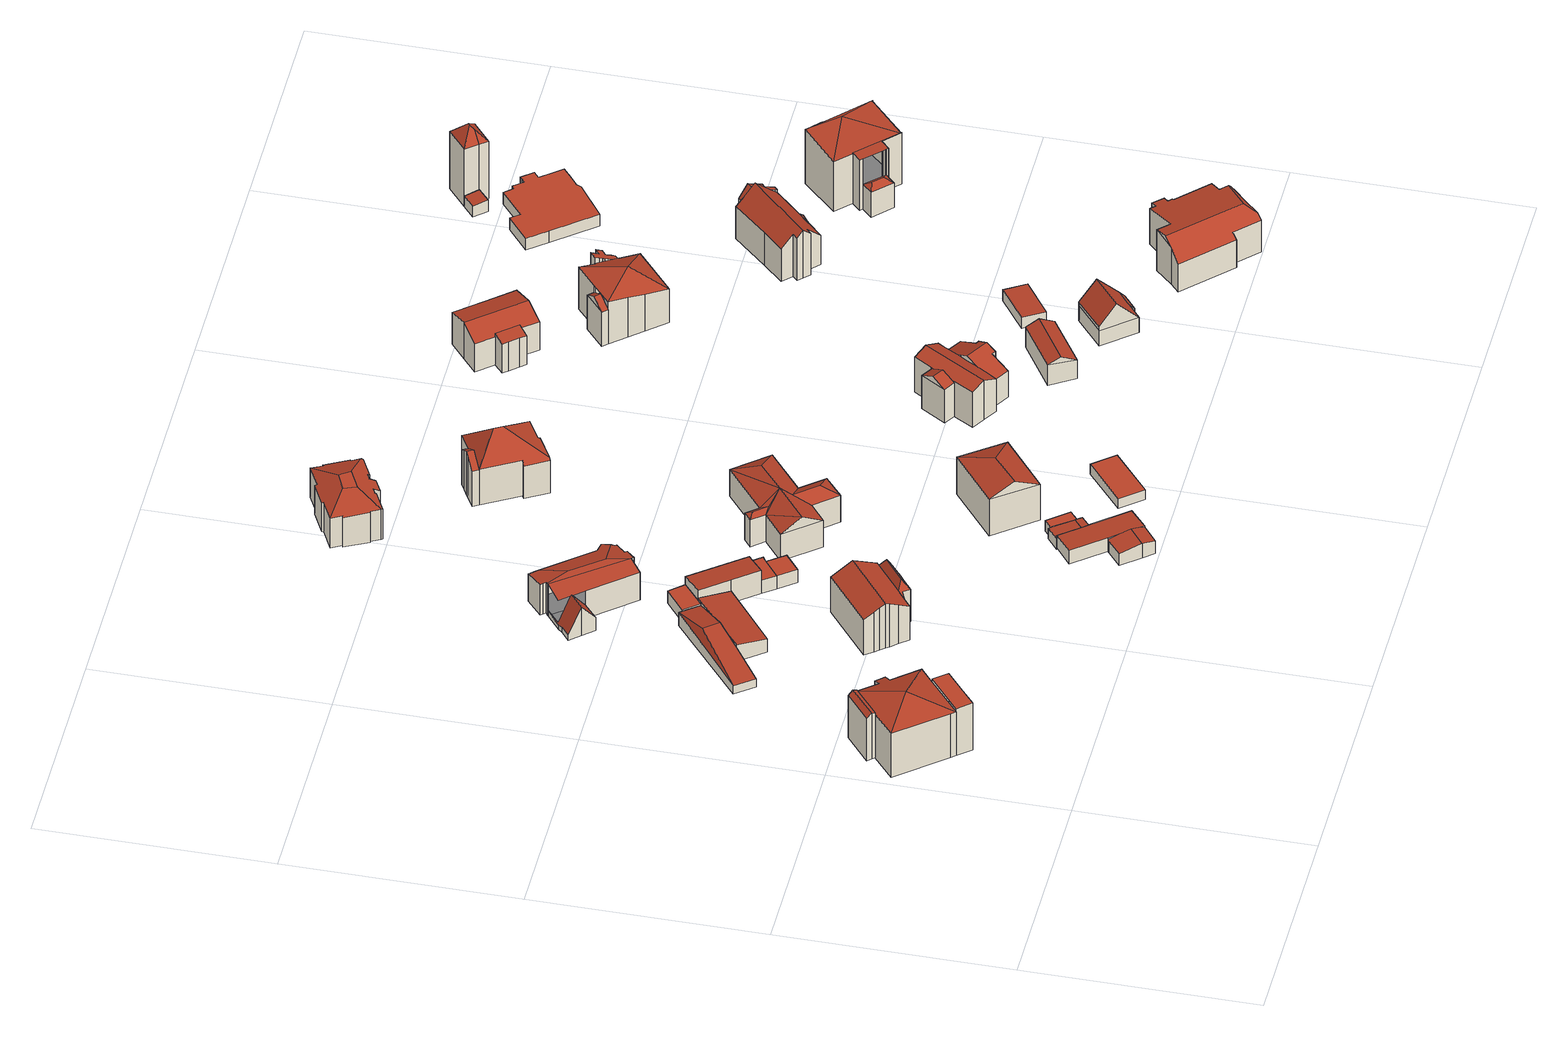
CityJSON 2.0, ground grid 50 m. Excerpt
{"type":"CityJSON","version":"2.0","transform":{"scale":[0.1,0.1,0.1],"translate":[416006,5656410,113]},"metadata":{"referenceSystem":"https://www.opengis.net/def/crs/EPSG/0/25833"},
"CityObjects":{
"building1":{"type":"Building","attributes":{"Gemeindeschluessel":14612000,"Geometrietyp2DReferenz":"3000","function":"31001_9998","roofType":"9999"},"children":["building1-1","building1-2","building1-3"]},
"building1-1":{"type":"BuildingPart","attributes":{"Dachtyp_tdc":"tdcTentRoof","Dachneigung":20.12,"QualitaetDacherkennung":57,"Geometrietyp2DReferenz":"3000","measuredHeight":13.97,"roofType":"3500"},"parents":["building1"],"geometry":[{"type":"MultiSurface","lod":"2","boundaries":[[[0,1,2,3]],[[1,4,5,2]],[[4,6,7,5]],[[6,8,9,7]],[[8,10,11,9]],[[12,13,14,15]],[[13,16,17,14]],[[16,18,19,17]],[[20,0,3,21]],[[8,6,4,1,0,20,22]],[[12,10,8,22]],[[16,13,12,22]],[[20,18,16,22]],[[3,2,5,7,9,11,15,14,17,19,21]]],"semantics":{"surfaces":[{"type":"WallSurface"},{"type":"RoofSurface"},{"type":"GroundSurface"}],"values":[0,0,0,0,0,0,0,0,0,1,1,1,1,2]}}]},
"building1-2":{"type":"BuildingPart","attributes":{"Dachtyp_tdc":"tdcPolyFlatRoof","Dachneigung":0,"QualitaetDacherkennung":22,"Geometrietyp2DReferenz":"3000","measuredHeight":12.2,"roofType":"1000"},"parents":["building1"],"geometry":[{"type":"MultiSurface","lod":"2","boundaries":[[[23,24,25,26,27]],[[28,29,30,15,11]],[[27,26,29,28]],[[26,25,30,29]],[[25,24,12,15,30]],[[23,27,28,11,10]]],"semantics":{"surfaces":[{"type":"RoofSurface"},{"type":"GroundSurface"},{"type":"WallSurface"}],"values":[0,1,2,2,2,2]}}]},
"building1-3":{"type":"BuildingPart","attributes":{"Dachtyp_tdc":"tdcGableRoof","Dachneigung":39.02,"QualitaetDacherkennung":38,"Geometrietyp2DReferenz":"3000","measuredHeight":11.84,"roofType":"3100"},"parents":["building1"],"geometry":[{"type":"MultiSurface","lod":"2","boundaries":[[[31,32,33,34]],[[32,35,36,33]],[[35,37,38,36]],[[37,39,20,21,38]],[[40,31,34,19,18]],[[37,35,32,31]],[[31,40,39,37]],[[34,33,36,38,21,19]]],"semantics":{"surfaces":[{"type":"WallSurface"},{"type":"RoofSurface"},{"type":"GroundSurface"}],"values":[0,0,0,0,0,1,1,2]}}]},
"building2":{"type":"Building","attributes":{"Dachtyp_tdc":"tdcHipAndGableRoof","Gemeindeschluessel":14612000,"Dachneigung":10.54,"QualitaetDacherkennung":19,"Geometrietyp2DReferenz":"3000","measuredHeight":4.93,"function":"31001_9998","roofType":"5000"},"geometry":[{"type":"Solid","lod":"2","boundaries":[[[[41,42,43,44]],[[42,45,46,43]],[[45,47,48,46]],[[47,49,50,48]],[[49,51,52,50]],[[51,53,54,52]],[[53,41,44,54]],[[49,47,55]],[[47,45,42,41,55]],[[41,53,51,49,55]],[[44,43,46,48,50,52,54]]]],"semantics":{"surfaces":[{"type":"WallSurface"},{"type":"RoofSurface"},{"type":"GroundSurface"}],"values":[[0,0,0,0,0,0,0,1,1,1,2]]}}]},
"building3":{"type":"Building","attributes":{"Dachtyp_tdc":"tdcPolyFlatRoof","Gemeindeschluessel":14612000,"Dachneigung":7.53,"QualitaetDacherkennung":60,"Geometrietyp2DReferenz":"3000","measuredHeight":4.32,"function":"31001_9998","roofType":"2100"},"geometry":[{"type":"Solid","lod":"2","boundaries":[[[[56,57,58,59]],[[57,60,61,58]],[[60,62,63,61]],[[62,64,65,63]],[[64,56,59,65]],[[64,62,60,57,56]],[[59,58,61,63,65]]]],"semantics":{"surfaces":[{"type":"WallSurface"},{"type":"RoofSurface"},{"type":"GroundSurface"}],"values":[[0,0,0,0,0,1,2]]}}]},
"building4":{"type":"Building","attributes":{"Gemeindeschluessel":14612000,"Geometrietyp2DReferenz":"3000","function":"31001_9998","roofType":"9999"},"children":["building4-1","building4-2"]},
"building4-1":{"type":"BuildingPart","attributes":{"Dachtyp_tdc":"tdcFreeFormRoof","Dachneigung":58.75,"QualitaetDacherkennung":18,"Geometrietyp2DReferenz":"3000","measuredHeight":10.54,"roofType":"5000"},"parents":["building4"],"geometry":[{"type":"MultiSurface","lod":"2","boundaries":[[[66,67,68,69]],[[67,70,71,68]],[[70,72,73,71]],[[72,74,75,73]],[[74,76,77,75]],[[76,78,79,77]],[[78,80,81,79]],[[82,66,69,83]],[[84,80,78,76,74,85]],[[74,72,70,67,66,86,85]],[[66,82,86]],[[82,84,85,86]],[[69,68,71,73,75,77,79,81,87,83]]],"semantics":{"surfaces":[{"type":"WallSurface"},{"type":"RoofSurface"},{"type":"GroundSurface"}],"values":[0,0,0,0,0,0,0,0,1,1,1,1,2]}}]},
"building4-2":{"type":"BuildingPart","attributes":{"Dachtyp_tdc":"tdcGableRoof","Dachneigung":27.14,"QualitaetDacherkennung":80,"Geometrietyp2DReferenz":"3000","measuredHeight":11.55,"roofType":"3100"},"parents":["building4"],"geometry":[{"type":"MultiSurface","lod":"2","boundaries":[[[88,89,90,81,80]],[[89,91,92,90]],[[91,93,94,92]],[[93,95,96,94]],[[95,97,98,96]],[[97,99,100,98]],[[99,101,102,100]],[[101,103,104,102]],[[103,105,106,104]],[[105,107,108,106]],[[107,109,110,108]],[[109,111,83,110]],[[111,82,83]],[[107,105,103,101,99,97]],[[97,95,93,91,89,88,111,109,107]],[[87,81,90,92,94,96,98,100,102,104,106,108,110,83]]],"semantics":{"surfaces":[{"type":"WallSurface"},{"type":"RoofSurface"},{"type":"GroundSurface"}],"values":[0,0,0,0,0,0,0,0,0,0,0,0,0,1,1,2]}}]},
"building5":{"type":"Building","attributes":{"Dachtyp_tdc":"tdcPolyFlatRoof","Gemeindeschluessel":14612000,"Dachneigung":0,"QualitaetDacherkennung":75,"Geometrietyp2DReferenz":"3000","measuredHeight":3.29,"function":"31001_9998","roofType":"1000"},"geometry":[{"type":"Solid","lod":"2","boundaries":[[[[112,113,114,115]],[[113,116,117,114]],[[116,118,119,117]],[[118,120,121,119]],[[120,112,115,121]],[[120,118,116,113,112]],[[115,114,117,119,121]]]],"semantics":{"surfaces":[{"type":"WallSurface"},{"type":"RoofSurface"},{"type":"GroundSurface"}],"values":[[0,0,0,0,0,1,2]]}}]},
"building6":{"type":"Building","attributes":{"Gemeindeschluessel":14612000,"Geometrietyp2DReferenz":"3000","function":"31001_9998","roofType":"9999"},"children":["building6-1","building6-2","building6-3"]},
"building6-1":{"type":"BuildingPart","attributes":{"Dachtyp_tdc":"tdcGableRoof","Dachneigung":62.8,"QualitaetDacherkennung":10,"Geometrietyp2DReferenz":"3000","measuredHeight":7.3,"roofType":"3100"},"parents":["building6"],"geometry":[{"type":"MultiSurface","lod":"2","boundaries":[[[122,123,124,125]],[[123,126,127,124]],[[126,128,129,127]],[[128,130,131,129]],[[130,132,133,131]],[[132,134,135,133]],[[136,137,138,139]],[[137,122,125,138]],[[140,141,142,134,132,130,128,126,123]],[[123,122,137,136,143,140]],[[125,124,127,129,131,133,135,144,145,139,138]]],"semantics":{"surfaces":[{"type":"WallSurface"},{"type":"RoofSurface"},{"type":"GroundSurface"}],"values":[0,0,0,0,0,0,0,0,1,1,2]}}]},
"building6-2":{"type":"BuildingPart","attributes":{"Dachtyp_tdc":"tdcPolyFlatRoof","Dachneigung":15.61,"QualitaetDacherkennung":68,"Geometrietyp2DReferenz":"3000","measuredHeight":8.24,"roofType":"2100"},"parents":["building6"],"geometry":[{"type":"MultiSurface","lod":"2","boundaries":[[[146,147,148,149]],[[146,150,136,139,147]],[[150,146,149,151,152,141,153,143]],[[144,135,148,147,139,145]]],"semantics":{"surfaces":[{"type":"WallSurface"},{"type":"RoofSurface"},{"type":"GroundSurface"}],"values":[0,0,1,2]}}]},
"building6-3":{"type":"BuildingPart","attributes":{"Dachtyp_tdc":"tdcFreeFormRoof","Dachneigung":15.92,"QualitaetDacherkennung":52,"Geometrietyp2DReferenz":"3000","measuredHeight":8.39,"roofType":"5000"},"parents":["building6"],"geometry":[{"type":"MultiSurface","lod":"2","boundaries":[[[154,155,156,157]],[[155,158,159,156]],[[158,149,148,159]],[[160,161,162,133]],[[161,163,164,162]],[[163,165,166,164]],[[165,167,168,166]],[[167,169,170,168]],[[169,171,172,170]],[[171,173,174,172]],[[173,175,176,174]],[[175,177,178,176]],[[173,171,169,167,165,163,161,179]],[[149,158,155,154,180,181,182,183]],[[161,160,184,149,183,179]],[[182,185,177,175,173,179,183]],[[186,187,188,189,157,156,159,148,135,133,162,164,166,168,170,172,174,176,178]],[[177,185,186,178]],[[185,182,187,186]],[[182,181,188,187]],[[181,180,189,188]],[[180,154,157,189]]],"semantics":{"surfaces":[{"type":"WallSurface"},{"type":"RoofSurface"},{"type":"GroundSurface"}],"values":[0,0,0,0,0,0,0,0,0,0,0,0,1,1,1,1,2,0,0,0,0,0]}}]},
"building7":{"type":"Building","attributes":{"Dachtyp_tdc":"tdcPolyFlatRoof","Gemeindeschluessel":14612000,"Dachneigung":4.73,"QualitaetDacherkennung":76,"Geometrietyp2DReferenz":"3000","measuredHeight":6.03,"function":"31001_9998","roofType":"2100"},"geometry":[{"type":"Solid","lod":"2","boundaries":[[[[190,191,192,193]],[[191,194,195,192]],[[194,196,197,195]],[[196,198,199,197]],[[198,190,193,199]],[[198,196,194,191,190]],[[193,192,195,197,199]]]],"semantics":{"surfaces":[{"type":"WallSurface"},{"type":"RoofSurface"},{"type":"GroundSurface"}],"values":[[0,0,0,0,0,1,2]]}}]},
"building8":{"type":"Building","attributes":{"Dachtyp_tdc":"tdcPolyFlatRoof","Gemeindeschluessel":14612000,"Dachneigung":0,"QualitaetDacherkennung":71,"Geometrietyp2DReferenz":"3000","measuredHeight":3.46,"function":"31001_9998","roofType":"1000"},"geometry":[{"type":"Solid","lod":"2","boundaries":[[[[200,201,197,202]],[[201,203,195,197]],[[203,204,205,195]],[[204,206,207,205]],[[206,208,209,207]],[[208,200,202,209]],[[208,206,204,203,201,200]],[[202,197,195,205,207,209]]]],"semantics":{"surfaces":[{"type":"WallSurface"},{"type":"RoofSurface"},{"type":"GroundSurface"}],"values":[[0,0,0,0,0,0,1,2]]}}]},
"building9":{"type":"Building","attributes":{"Dachtyp_tdc":"tdcPolyFlatRoof","Gemeindeschluessel":14612000,"Dachneigung":0,"QualitaetDacherkennung":78,"Geometrietyp2DReferenz":"3000","measuredHeight":3.42,"function":"31001_9998","roofType":"1000"},"geometry":[{"type":"Solid","lod":"2","boundaries":[[[[210,200,202,211]],[[200,208,209,202]],[[208,212,213,209]],[[212,210,211,213]],[[212,208,200,210]],[[211,202,209,213]]]],"semantics":{"surfaces":[{"type":"WallSurface"},{"type":"RoofSurface"},{"type":"GroundSurface"}],"values":[[0,0,0,0,1,2]]}}]},
"building10":{"type":"Building","attributes":{"Gemeindeschluessel":14612000,"Geometrietyp2DReferenz":"3000","function":"31001_9998","roofType":"9999"},"children":["building10-1","building10-2"]},
"building10-1":{"type":"BuildingPart","attributes":{"Dachtyp_tdc":"tdcPolyFlatRoof","Dachneigung":2.61,"QualitaetDacherkennung":68,"Geometrietyp2DReferenz":"3000","measuredHeight":3.44,"roofType":"2100"},"parents":["building10"],"geometry":[{"type":"MultiSurface","lod":"2","boundaries":[[[214,215,216,217]],[[215,218,219,216]],[[218,220,221,219]],[[220,222,223,224,221]],[[225,226,227,228,229]],[[226,214,217,227]],[[226,225,230,231,232,222,220,218,215,214]],[[217,216,219,221,224,233,228,227]]],"semantics":{"surfaces":[{"type":"WallSurface"},{"type":"RoofSurface"},{"type":"GroundSurface"}],"values":[0,0,0,0,0,0,1,2]}}]},
"building10-2":{"type":"BuildingPart","attributes":{"Dachtyp_tdc":"tdcGableRoof","Dachneigung":10.26,"QualitaetDacherkennung":58,"Geometrietyp2DReferenz":"3000","measuredHeight":3.81,"roofType":"3100"},"parents":["building10"],"geometry":[{"type":"MultiSurface","lod":"2","boundaries":[[[234,235,223,232,236]],[[237,238,239,228,233,224,240]],[[234,241,238,237]],[[241,242,239,238]],[[242,229,228,239]],[[223,235,240,224]],[[235,234,237,240]],[[236,230,229,242,241,234]]],"semantics":{"surfaces":[{"type":"RoofSurface"},{"type":"GroundSurface"},{"type":"WallSurface"}],"values":[0,1,2,2,2,2,2,0]}}]},
"building11":{"type":"Building","attributes":{"Dachtyp_tdc":"tdcPolyFlatRoof","Gemeindeschluessel":14612000,"Dachneigung":3.58,"QualitaetDacherkennung":78,"Geometrietyp2DReferenz":"3000","measuredHeight":2.8,"function":"31001_9998","roofType":"2100"},"geometry":[{"type":"Solid","lod":"2","boundaries":[[[[243,244,245,246]],[[244,247,248,245]],[[247,249,250,248]],[[249,251,252,250]],[[251,253,254,252]],[[253,243,246,254]],[[253,251,249,247,244,243]],[[246,245,248,250,252,254]]]],"semantics":{"surfaces":[{"type":"WallSurface"},{"type":"RoofSurface"},{"type":"GroundSurface"}],"values":[[0,0,0,0,0,0,1,2]]}}]},
"building12":{"type":"Building","attributes":{"Dachtyp_tdc":"tdcPolyFlatRoof","Gemeindeschluessel":14612000,"Dachneigung":3.76,"QualitaetDacherkennung":65,"Geometrietyp2DReferenz":"3000","measuredHeight":2.78,"function":"31001_9998","roofType":"2100"},"geometry":[{"type":"Solid","lod":"2","boundaries":[[[[253,251,252,254]],[[251,255,256,252]],[[255,257,258,256]],[[257,259,260,258]],[[259,253,254,260]],[[259,257,255,251,253]],[[254,252,256,258,260]]]],"semantics":{"surfaces":[{"type":"WallSurface"},{"type":"RoofSurface"},{"type":"GroundSurface"}],"values":[[0,0,0,0,0,1,2]]}}]},
"building13":{"type":"Building","attributes":{"Dachtyp_tdc":"tdcPolyFlatRoof","Gemeindeschluessel":14612000,"Dachneigung":0,"QualitaetDacherkennung":71,"Geometrietyp2DReferenz":"3000","measuredHeight":2.62,"function":"31001_9998","roofType":"1000"},"geometry":[{"type":"Solid","lod":"2","boundaries":[[[[249,247,261,262]],[[247,263,264,261]],[[263,265,266,264]],[[265,255,267,266]],[[255,251,268,267]],[[251,249,262,268]],[[251,255,265,263,247,249]],[[262,261,264,266,267,268]]]],"semantics":{"surfaces":[{"type":"WallSurface"},{"type":"RoofSurface"},{"type":"GroundSurface"}],"values":[[0,0,0,0,0,0,1,2]]}}]},
"building14":{"type":"Building","attributes":{"Dachtyp_tdc":"tdcFreeFormRoof","Gemeindeschluessel":14612000,"Dachneigung":29.6,"QualitaetDacherkennung":14,"Geometrietyp2DReferenz":"3000","measuredHeight":9.55,"function":"31001_9998","roofType":"5000"},"geometry":[{"type":"Solid","lod":"2","boundaries":[[[[269,270,271,272]],[[270,273,274,271]],[[273,275,276,274]],[[275,277,278,276]],[[277,279,280,278]],[[279,281,282,280]],[[281,283,284,282]],[[283,285,286,284]],[[285,287,288,286]],[[287,289,290,288]],[[289,291,292,290]],[[291,269,272,292]],[[293,294,291,289]],[[295,296,293,289,287]],[[295,287,285]],[[296,295,285,283]],[[297,293,296,283,281]],[[297,281,279]],[[279,293,297]],[[277,293,279]],[[298,293,277]],[[270,293,298]],[[270,294,293]],[[294,270,269]],[[299,298,277,275]],[[299,275,273]],[[298,299,273,270]],[[294,269,291]],[[272,271,274,276,278,280,282,284,286,288,290,292]]]],"semantics":{"surfaces":[{"type":"WallSurface"},{"type":"RoofSurface"},{"type":"GroundSurface"}],"values":[[0,0,0,0,0,0,0,0,0,0,0,0,1,1,1,1,1,1,1,1,1,1,1,1,1,1,1,0,2]]}}]},
"building15":{"type":"Building","attributes":{"Dachtyp_tdc":"tdcHipAndGableRoof","Gemeindeschluessel":14612000,"Dachneigung":26.56,"QualitaetDacherkennung":50,"Geometrietyp2DReferenz":"3000","measuredHeight":11.99,"function":"31001_9998","roofType":"5000"},"geometry":[{"type":"Solid","lod":"2","boundaries":[[[[300,301,302,303]],[[301,304,305,302]],[[304,306,307,305]],[[306,300,303,307]],[[304,301,308]],[[300,306,309]],[[301,300,309,308]],[[306,304,308,309]],[[303,302,305,307]]]],"semantics":{"surfaces":[{"type":"WallSurface"},{"type":"RoofSurface"},{"type":"GroundSurface"}],"values":[[0,0,0,0,1,0,1,1,2]]}}]},
"building16":{"type":"Building","attributes":{"Dachtyp_tdc":"tdcPolyFlatRoof","Gemeindeschluessel":14612000,"Dachneigung":0,"QualitaetDacherkennung":84,"Geometrietyp2DReferenz":"3000","measuredHeight":2.47,"function":"31001_9998","roofType":"1000"},"geometry":[{"type":"Solid","lod":"2","boundaries":[[[[310,311,312,313]],[[311,314,315,312]],[[314,316,317,315]],[[316,310,313,317]],[[316,314,311,310]],[[313,312,315,317]]]],"semantics":{"surfaces":[{"type":"WallSurface"},{"type":"RoofSurface"},{"type":"GroundSurface"}],"values":[[0,0,0,0,1,2]]}}]},
"building17":{"type":"Building","attributes":{"Dachtyp_tdc":"tdcCutTentRoof","Gemeindeschluessel":14612000,"Dachneigung":28.97,"QualitaetDacherkennung":64,"Geometrietyp2DReferenz":"3000","measuredHeight":9.8,"function":"31001_9998","roofType":"9999"},"geometry":[{"type":"Solid","lod":"2","boundaries":[[[[318,319,320,321,322,323,324,325]],[[326,327,328,329,330,318,325,331]],[[332,333,334,335,336,326,331,337]],[[331,325,324,337]],[[338,339,340,341,342,343,344,345,346,347,348,349,350,351,352,353,354,355,356,357,358,359,360,361,362,363]],[[334,333,339,338]],[[333,332,340,339]],[[332,364,341,340]],[[364,365,342,341]],[[365,366,343,342]],[[366,367,344,343]],[[367,368,345,344]],[[368,369,346,345]],[[369,370,347,346]],[[370,371,348,347]],[[371,372,349,348]],[[372,373,350,349]],[[373,323,351,350]],[[323,322,352,351]],[[322,321,353,352]],[[321,320,354,353]],[[320,319,355,354]],[[319,318,356,355]],[[318,330,357,356]],[[330,329,358,357]],[[329,328,359,358]],[[328,327,360,359]],[[327,326,361,360]],[[326,336,362,361]],[[336,335,363,362]],[[335,334,338,363]],[[323,373,372,371,370,369,368,367,366,365,364,332,337,324]]]],"semantics":{"surfaces":[{"type":"RoofSurface"},{"type":"GroundSurface"},{"type":"WallSurface"}],"values":[[0,0,0,0,1,2,2,2,2,2,2,2,2,2,2,2,2,2,2,2,2,2,2,2,2,2,2,2,2,2,2,0]]}}]},
"building18":{"type":"Building","attributes":{"Gemeindeschluessel":14612000,"Geometrietyp2DReferenz":"3000","function":"31001_9998","roofType":"9999"},"children":["building18-1","building18-2"]},
"building18-1":{"type":"BuildingPart","attributes":{"Dachtyp_tdc":"tdcGableRoof","Dachneigung":32.92,"QualitaetDacherkennung":48,"Geometrietyp2DReferenz":"3000","measuredHeight":11.31,"roofType":"3100"},"parents":["building18"],"geometry":[{"type":"MultiSurface","lod":"2","boundaries":[[[374,375,376,377]],[[375,378,379,376]],[[378,380,381,379]],[[380,382,383,381]],[[382,384,385,383]],[[384,386,387,388,385]],[[380,378,375,374,389,390]],[[390,386,384,382,380]],[[388,391,377,376,379,381,383,385]]],"semantics":{"surfaces":[{"type":"WallSurface"},{"type":"RoofSurface"},{"type":"GroundSurface"}],"values":[0,0,0,0,0,0,1,1,2]}}]},
"building18-2":{"type":"BuildingPart","attributes":{"Dachtyp_tdc":"tdcHipRoof","Dachneigung":40,"QualitaetDacherkennung":39,"Geometrietyp2DReferenz":"3000","measuredHeight":13.95,"roofType":"3200"},"parents":["building18"],"geometry":[{"type":"MultiSurface","lod":"2","boundaries":[[[392,393,394,395]],[[393,396,397,394]],[[396,398,399,397]],[[398,400,401,399]],[[400,402,403,401]],[[402,404,405,403]],[[404,406,407,405]],[[406,408,409,407]],[[408,410,374,377,409]],[[411,392,395,412]],[[413,387,414,389,410,415]],[[402,400,398,396,416]],[[410,408,406,404,402,416,415]],[[396,393,392,411,417,413,415,416]],[[395,394,397,399,401,403,405,407,409,377,391,388,418,419,412]],[[387,413,418,388]],[[413,417,419,418]],[[417,411,412,419]]],"semantics":{"surfaces":[{"type":"WallSurface"},{"type":"RoofSurface"},{"type":"GroundSurface"}],"values":[0,0,0,0,0,0,0,0,0,0,1,1,1,1,2,0,0,0]}}]},
"building19":{"type":"Building","attributes":{"Gemeindeschluessel":14612000,"Geometrietyp2DReferenz":"3000","function":"31001_9998","roofType":"9999"},"children":["building19-1","building19-2","building19-3"]},
"building19-1":{"type":"BuildingPart","attributes":{"Dachtyp_tdc":"tdcGableRoof","Dachneigung":26.71,"QualitaetDacherkennung":76,"Geometrietyp2DReferenz":"3000","measuredHeight":10.23,"roofType":"3100"},"parents":["building19"],"geometry":[{"type":"MultiSurface","lod":"2","boundaries":[[[420,421,422,423,424]],[[421,425,426,422]],[[425,427,428,426]],[[427,429,430,428]],[[429,431,432,430]],[[431,433,432]],[[434,435,436]],[[434,437,438,435]],[[437,439,440,438]],[[439,441,442,440]],[[441,443,444,445,442]],[[439,437,434,446,447,448,431,429,427]],[[427,425,421,420,449,450,443,441,439]],[[423,422,426,428,430,432,451,435,438,440,442,445]]],"semantics":{"surfaces":[{"type":"WallSurface"},{"type":"RoofSurface"},{"type":"GroundSurface"}],"values":[0,0,0,0,0,0,0,0,0,0,0,1,1,2]}}]},
"building19-2":{"type":"BuildingPart","attributes":{"Dachtyp_tdc":"tdcGableRoof","Dachneigung":26.67,"QualitaetDacherkennung":79,"Geometrietyp2DReferenz":"3000","measuredHeight":10.24,"roofType":"3100"},"parents":["building19"],"geometry":[{"type":"MultiSurface","lod":"2","boundaries":[[[452,424,423,422]],[[444,453,454,445]],[[453,455,456,454]],[[455,452,422,456]],[[424,452,455,457,458,449]],[[453,444,450,458,457]],[[457,455,453]],[[422,423,445,454,456]]],"semantics":{"surfaces":[{"type":"WallSurface"},{"type":"RoofSurface"},{"type":"GroundSurface"}],"values":[0,0,0,0,1,1,0,2]}}]},
"building19-3":{"type":"BuildingPart","attributes":{"Dachtyp_tdc":"tdcGableRoof","Dachneigung":24.69,"QualitaetDacherkennung":62,"Geometrietyp2DReferenz":"3000","measuredHeight":9.73,"roofType":"3100"},"parents":["building19"],"geometry":[{"type":"MultiSurface","lod":"2","boundaries":[[[459,436,435,460]],[[433,461,462,432]],[[461,463,464,462]],[[463,465,466,464]],[[465,467,468,466]],[[467,469,470,468]],[[469,471,472,470]],[[471,459,460,472]],[[467,465,463,461,433,448,473]],[[473,446,436,459,471,469,467]],[[460,435,451,432,462,464,466,468,470,472]]],"semantics":{"surfaces":[{"type":"WallSurface"},{"type":"RoofSurface"},{"type":"GroundSurface"}],"values":[0,0,0,0,0,0,0,0,1,1,2]}}]},
"building20":{"type":"Building","attributes":{"Dachtyp_tdc":"tdcFreeFormRoof","Gemeindeschluessel":14612000,"Dachneigung":26.72,"QualitaetDacherkennung":70,"Geometrietyp2DReferenz":"3000","measuredHeight":6.57,"function":"31001_9998","roofType":"5000"},"geometry":[{"type":"Solid","lod":"2","boundaries":[[[[474,475,476,477]],[[475,478,479,476]],[[478,480,481,479]],[[480,474,477,481]],[[474,480,482,483]],[[482,478,475,483]],[[480,478,482]],[[475,474,483]],[[477,476,479,481]]]],"semantics":{"surfaces":[{"type":"WallSurface"},{"type":"RoofSurface"},{"type":"GroundSurface"}],"values":[[0,0,0,0,1,1,0,0,2]]}}]},
"building21":{"type":"Building","attributes":{"Gemeindeschluessel":14612000,"Geometrietyp2DReferenz":"3000","function":"31001_9998","roofType":"9999"},"children":["building21-1","building21-2"]},
"building21-1":{"type":"BuildingPart","attributes":{"Dachtyp_tdc":"tdcPolyFlatRoof","Dachneigung":49.23,"QualitaetDacherkennung":43,"Geometrietyp2DReferenz":"3000","measuredHeight":3.93,"roofType":"2100"},"parents":["building21"],"geometry":[{"type":"MultiSurface","lod":"2","boundaries":[[[484,485,486,487]],[[484,488,489,485]],[[488,490,491,489]],[[490,492,493,491]],[[492,494,495,493]],[[494,492,490,488,484,487]],[[486,485,489,491,493,495]]],"semantics":{"surfaces":[{"type":"WallSurface"},{"type":"RoofSurface"},{"type":"GroundSurface"}],"values":[0,0,0,0,0,1,2]}}]},
"building21-2":{"type":"BuildingPart","attributes":{"Dachtyp_tdc":"tdcGableRoof","Dachneigung":47.28,"QualitaetDacherkennung":71,"Geometrietyp2DReferenz":"3000","measuredHeight":9.3,"roofType":"3100"},"parents":["building21"],"geometry":[{"type":"MultiSurface","lod":"2","boundaries":[[[496,487,486,497]],[[494,498,499,495]],[[498,500,501,499]],[[500,496,497,501]],[[502,503,504,505]],[[487,504,503,498,494]],[[498,503,502,500]],[[496,505,504,487]],[[500,502,505,496]],[[497,486,495,499,501]]],"semantics":{"surfaces":[{"type":"WallSurface"},{"type":"RoofSurface"},{"type":"GroundSurface"}],"values":[0,0,0,0,1,1,0,0,0,2]}}]},
"building22":{"type":"Building","attributes":{"Gemeindeschluessel":14612000,"Geometrietyp2DReferenz":"3000","function":"31001_9998","roofType":"9999"},"children":["building22-1","building22-2"]},
"building22-1":{"type":"BuildingPart","attributes":{"Dachtyp_tdc":"tdcPolyFlatRoof","Dachneigung":14.66,"QualitaetDacherkennung":41,"Geometrietyp2DReferenz":"3000","measuredHeight":8.28,"roofType":"2100"},"parents":["building22"],"geometry":[{"type":"MultiSurface","lod":"2","boundaries":[[[506,507,508,509]],[[507,510,511,508]],[[510,512,513,511]],[[512,514,515,513]],[[514,516,517,518,515]],[[506,509,519]],[[516,514,512,510,507,506]],[[508,511,513,515,518,509]]],"semantics":{"surfaces":[{"type":"WallSurface"},{"type":"RoofSurface"},{"type":"GroundSurface"}],"values":[0,0,0,0,0,0,1,2]}}]},
"building22-2":{"type":"BuildingPart","attributes":{"Dachtyp_tdc":"tdcGableRoof","Dachneigung":13.2,"QualitaetDacherkennung":39,"Geometrietyp2DReferenz":"3000","measuredHeight":9.45,"roofType":"3100"},"parents":["building22"],"geometry":[{"type":"MultiSurface","lod":"2","boundaries":[[[520,521,522,523]],[[521,524,525,522]],[[524,519,509,525]],[[521,520,526,527,528,529]],[[529,530,517,519,524,521]],[[518,531,532,533,534,535,523,522,525,509]],[[517,530,531,518]],[[530,529,532,531]],[[529,528,533,532]],[[528,527,534,533]],[[527,526,535,534]],[[526,520,523,535]]],"semantics":{"surfaces":[{"type":"WallSurface"},{"type":"RoofSurface"},{"type":"GroundSurface"}],"values":[0,0,0,1,1,2,0,0,0,0,0,0]}}]},
"building23":{"type":"Building","attributes":{"Dachtyp_tdc":"tdcPolyFlatRoof","Gemeindeschluessel":14612000,"Dachneigung":4.12,"QualitaetDacherkennung":63,"Geometrietyp2DReferenz":"3000","measuredHeight":2.72,"function":"31001_9998","roofType":"2100"},"geometry":[{"type":"Solid","lod":"2","boundaries":[[[[536,537,538,539]],[[537,540,541,538]],[[540,542,543,541]],[[542,536,539,543]],[[542,540,537,536]],[[539,538,541,543]]]],"semantics":{"surfaces":[{"type":"WallSurface"},{"type":"RoofSurface"},{"type":"GroundSurface"}],"values":[[0,0,0,0,1,2]]}}]},
"building24":{"type":"Building","attributes":{"Gemeindeschluessel":14612000,"Geometrietyp2DReferenz":"3000","function":"31001_9998","roofType":"9999"},"children":["building24-1","building24-2","building24-3"]},
"building24-1":{"type":"BuildingPart","attributes":{"Dachtyp_tdc":"tdcGableRoof","Dachneigung":32.61,"QualitaetDacherkennung":52,"Geometrietyp2DReferenz":"3000","measuredHeight":10.7,"roofType":"3100"},"parents":["building24"],"geometry":[{"type":"MultiSurface","lod":"2","boundaries":[[[544,545,546,547]],[[548,549,550,551]],[[549,544,547,550]],[[544,549,552]],[[545,544,552,553]],[[549,548,553,552]],[[547,546,551,550]]],"semantics":{"surfaces":[{"type":"WallSurface"},{"type":"RoofSurface"},{"type":"GroundSurface"}],"values":[0,0,0,0,1,1,2]}}]},
"building24-2":{"type":"BuildingPart","attributes":{"Dachtyp_tdc":"tdcTentRoof","Dachneigung":11.24,"QualitaetDacherkennung":41,"Geometrietyp2DReferenz":"3000","measuredHeight":12.37,"roofType":"3500"},"parents":["building24"],"geometry":[{"type":"MultiSurface","lod":"2","boundaries":[[[554,555,556,557]],[[554,557,558]],[[555,559,560,556]],[[559,561,562,560]],[[561,563,564,562]],[[563,565,548,551,564]],[[566,567,568,546,545]],[[567,569,570,568]],[[569,571,572,570]],[[559,555,573]],[[565,563,561,559,573]],[[567,566,565,573]],[[555,554,574,571,569,567,573]],[[557,556,560,562,564,551,546,568,570,572]]],"semantics":{"surfaces":[{"type":"WallSurface"},{"type":"RoofSurface"},{"type":"GroundSurface"}],"values":[0,0,0,0,0,0,0,0,0,1,1,1,1,2]}}]},
"building24-3":{"type":"BuildingPart","attributes":{"Dachtyp_tdc":"tdcPolyFlatRoof","Dachneigung":28.91,"QualitaetDacherkennung":37,"Geometrietyp2DReferenz":"3000","measuredHeight":11.85,"roofType":"2100"},"parents":["building24"],"geometry":[{"type":"MultiSurface","lod":"2","boundaries":[[[575,576,577,572,571]],[[576,578,579,577]],[[578,580,581,579]],[[580,582,583,581]],[[582,584,585,583]],[[584,586,587,585]],[[586,588,589,587]],[[588,558,557,589]],[[558,588,586,584,582,580,578,576,575,574]],[[572,577,579,581,583,585,587,589,557]]],"semantics":{"surfaces":[{"type":"WallSurface"},{"type":"RoofSurface"},{"type":"GroundSurface"}],"values":[0,0,0,0,0,0,0,0,1,2]}}]},
"building25":{"type":"Building","attributes":{"Dachtyp_tdc":"tdcFreeFormRoof","Gemeindeschluessel":14612000,"Dachneigung":10.09,"QualitaetDacherkennung":23,"Geometrietyp2DReferenz":"3000","measuredHeight":11.14,"function":"31001_9998","roofType":"5000"},"geometry":[{"type":"Solid","lod":"2","boundaries":[[[[590,591,592,593]],[[591,594,595,592]],[[594,596,597,595]],[[596,598,599,597]],[[598,600,601,599]],[[600,602,603,601]],[[602,604,605,603]],[[604,606,607,605]],[[606,608,609,607]],[[608,610,611,609]],[[610,612,613,611]],[[612,614,615,613]],[[614,616,617,615]],[[616,618,619,617]],[[618,620,621,619]],[[620,622,623,621]],[[622,624,625,623]],[[624,626,627,625]],[[626,590,593,627]],[[596,594,628,629,630,598]],[[626,624,622,620,618,616,614,612,610,631,629,628,591,590]],[[604,602,600,630,629,631,608,606]],[[594,591,628]],[[600,598,630]],[[610,608,631]],[[593,592,595,597,599,601,603,605,607,609,611,613,615,617,619,621,623,625,627]]]],"semantics":{"surfaces":[{"type":"WallSurface"},{"type":"RoofSurface"},{"type":"GroundSurface"}],"values":[[0,0,0,0,0,0,0,0,0,0,0,0,0,0,0,0,0,0,0,1,1,1,0,0,0,2]]}}]},
"building26":{"type":"Building","attributes":{"Gemeindeschluessel":14612000,"Geometrietyp2DReferenz":"3000","function":"31001_9998","roofType":"9999"},"children":["building26-1","building26-2","building26-3"]},
"building26-1":{"type":"BuildingPart","attributes":{"Dachtyp_tdc":"tdcGableRoof","Dachneigung":22.07,"QualitaetDacherkennung":43,"Geometrietyp2DReferenz":"3000","measuredHeight":5.26,"roofType":"3100"},"parents":["building26"],"geometry":[{"type":"MultiSurface","lod":"2","boundaries":[[[632,633,634,635]],[[633,636,637,634]],[[636,638,639,637]],[[638,640,641,639]],[[636,633,632,642]],[[642,640,638,636]],[[643,635,634,637,639,641]]],"semantics":{"surfaces":[{"type":"WallSurface"},{"type":"RoofSurface"},{"type":"GroundSurface"}],"values":[0,0,0,0,1,1,2]}}]},
"building26-2":{"type":"BuildingPart","attributes":{"Dachtyp_tdc":"tdcGableRoof","Dachneigung":27.21,"QualitaetDacherkennung":13,"Geometrietyp2DReferenz":"3000","measuredHeight":11.24,"roofType":"3100"},"parents":["building26"],"geometry":[{"type":"MultiSurface","lod":"2","boundaries":[[[644,645,646,647]],[[645,648,649,646]],[[648,650,651,649]],[[650,652,653,651]],[[652,654,653]],[[655,656,657,658]],[[656,644,647,657]],[[659,660,661,652,650,648,645,644]],[[644,656,655,659]],[[647,646,649,651,653,662,663,658,657]]],"semantics":{"surfaces":[{"type":"WallSurface"},{"type":"RoofSurface"},{"type":"GroundSurface"}],"values":[0,0,0,0,0,0,0,1,1,2]}}]},
"building26-3":{"type":"BuildingPart","attributes":{"Dachtyp_tdc":"tdcGableRoof","Dachneigung":42.92,"QualitaetDacherkennung":66,"Geometrietyp2DReferenz":"3000","measuredHeight":12.38,"roofType":"3100"},"parents":["building26"],"geometry":[{"type":"MultiSurface","lod":"2","boundaries":[[[664,665,666,667]],[[665,668,669,666]],[[668,670,655,658,669]],[[654,671,635,653]],[[671,672,632,635]],[[673,674,675,641,640]],[[674,676,677,675]],[[676,678,679,677]],[[678,680,681,679]],[[680,682,683,681]],[[682,684,685,683]],[[684,686,687,685]],[[686,664,667,687]],[[682,680,678,676,674,673,672,671,654,661,688]],[[688,670,668,665,664,686,684,682]],[[667,666,669,658,663,662,653,635,643,641,675,677,679,681,683,685,687]]],"semantics":{"surfaces":[{"type":"WallSurface"},{"type":"RoofSurface"},{"type":"GroundSurface"}],"values":[0,0,0,0,0,0,0,0,0,0,0,0,0,1,1,2]}}]},
"building27":{"type":"Building","attributes":{"Dachtyp_tdc":"tdcPolyFlatRoof","Gemeindeschluessel":14612000,"Dachneigung":0,"QualitaetDacherkennung":0,"Geometrietyp2DReferenz":"3000","BezugspunktDach":"2000","measuredHeight":3,"function":"31001_9998"},"geometry":[{"type":"MultiSurface","lod":"2","boundaries":[[[689,690,691,692,693,694,695,696,697,698,699,700,701,702,703,704,705,706,707]],[[707,706,708,709]],[[706,705,710,708]],[[705,704,711,710]],[[704,703,712,711]],[[703,702,713,712]],[[702,701,714,713]],[[701,700,715,714]],[[700,699,716,715]],[[699,698,717,716]],[[698,697,718,717]],[[697,696,719,718]],[[696,695,720,719]],[[695,694,721,720]],[[694,693,722,721]],[[693,692,723,722]],[[692,691,724,723]],[[691,690,725,724]],[[690,689,726,725]],[[689,707,709,726]],[[709,708,710,711,712,713,714,715,716,717,718,719,720,721,722,723,724,725,726]]],"semantics":{"surfaces":[{"type":"RoofSurface"},{"type":"WallSurface"},{"type":"GroundSurface"}],"values":[0,1,1,1,1,1,1,1,1,1,1,1,1,1,1,1,1,1,1,1,2]}}]},
"building28":{"type":"Building","attributes":{"Dachtyp_tdc":"tdcPolyFlatRoof","Gemeindeschluessel":14612000,"Dachneigung":5.56,"QualitaetDacherkennung":28,"Geometrietyp2DReferenz":"3000","measuredHeight":3,"function":"31001_9998","roofType":"2100"},"geometry":[{"type":"Solid","lod":"2","boundaries":[[[[727,728,729,730]],[[728,731,732,729]],[[731,733,734,732]],[[733,727,730,734]],[[733,731,728,727]],[[730,729,732,734]]]],"semantics":{"surfaces":[{"type":"WallSurface"},{"type":"RoofSurface"},{"type":"GroundSurface"}],"values":[[0,0,0,0,1,2]]}}]},
"building29":{"type":"Building","attributes":{"Dachtyp_tdc":"tdcFreeFormRoof","Gemeindeschluessel":14612000,"Dachneigung":49.35,"QualitaetDacherkennung":3,"Geometrietyp2DReferenz":"3000","measuredHeight":18,"function":"31001_9998","roofType":"5000"},"geometry":[{"type":"Solid","lod":"2","boundaries":[[[[735,736,737,738]],[[736,739,740,737]],[[739,741,742,740]],[[741,743,744,742]],[[743,735,738,744]],[[745,743,741]],[[746,747,745,741,739]],[[746,739,736]],[[747,746,736,735]],[[745,747,735,743]],[[738,737,740,742,744]]]],"semantics":{"surfaces":[{"type":"WallSurface"},{"type":"RoofSurface"},{"type":"GroundSurface"}],"values":[[0,0,0,0,0,1,1,1,1,1,2]]}}]},
"building30":{"type":"Building","attributes":{"Gemeindeschluessel":14612000,"Geometrietyp2DReferenz":"3000","function":"31001_9998","roofType":"9999"},"children":["building30-1","building30-2","building30-3","building30-4","building30-5"]},
"building30-1":{"type":"BuildingPart","attributes":{"Dachtyp_tdc":"tdcPolyFlatRoof","Dachneigung":4,"QualitaetDacherkennung":76,"Geometrietyp2DReferenz":"3000","measuredHeight":13.17,"roofType":"2100"},"parents":["building30"],"geometry":[{"type":"MultiSurface","lod":"2","boundaries":[[[748,749,750,751,752]],[[749,753,754,750]],[[753,755,756,754]],[[755,757,758,756]],[[757,759,760,761,758]],[[762,763,764,765,766]],[[763,767,768,769,764]],[[767,763,762,759,757,755,753,749,748]],[[751,750,754,756,758,761,765,764,769]]],"semantics":{"surfaces":[{"type":"WallSurface"},{"type":"RoofSurface"},{"type":"GroundSurface"}],"values":[0,0,0,0,0,0,0,1,2]}}]},
"building30-2":{"type":"BuildingPart","attributes":{"Dachtyp_tdc":"tdcGableRoof","Dachneigung":41.94,"QualitaetDacherkennung":6,"Geometrietyp2DReferenz":"3000","measuredHeight":8.34,"roofType":"3100"},"parents":["building30"],"geometry":[{"type":"MultiSurface","lod":"2","boundaries":[[[770,771,772,773]],[[771,774,775,772]],[[774,776,777,775]],[[774,771,778]],[[771,770,779,778]],[[776,774,778,779]],[[773,772,775,777]]],"semantics":{"surfaces":[{"type":"WallSurface"},{"type":"RoofSurface"},{"type":"GroundSurface"}],"values":[0,0,0,0,1,1,2]}}]},
"building30-3":{"type":"BuildingPart","attributes":{"Dachtyp_tdc":"tdcFreeFormRoof","Dachneigung":33.92,"QualitaetDacherkennung":14,"Geometrietyp2DReferenz":"3000","measuredHeight":7.44,"roofType":"5000"},"parents":["building30"],"geometry":[{"type":"MultiSurface","lod":"2","boundaries":[[[780,766,765,781]],[[760,782,783,761]],[[782,780,781,783]],[[784,782,760]],[[785,784,760,766]],[[785,766,780]],[[784,785,780,782]],[[781,765,761,783]]],"semantics":{"surfaces":[{"type":"WallSurface"},{"type":"RoofSurface"},{"type":"GroundSurface"}],"values":[0,0,0,1,1,1,1,2]}}]},
"building30-4":{"type":"BuildingPart","attributes":{"Dachtyp_tdc":"tdcFreeFormRoof","Dachneigung":37.59,"QualitaetDacherkennung":10,"Geometrietyp2DReferenz":"3000","measuredHeight":10.6,"roofType":"5000"},"parents":["building30"],"geometry":[{"type":"MultiSurface","lod":"2","boundaries":[[[786,787,788,789]],[[787,790,770,773,788]],[[791,792,793,777,776]],[[794,786,789,795]],[[796,792,791]],[[791,790,787,786,797,796]],[[797,786,794]],[[796,797,794,792]],[[789,788,773,777,793,795]]],"semantics":{"surfaces":[{"type":"WallSurface"},{"type":"RoofSurface"},{"type":"GroundSurface"}],"values":[0,0,0,0,1,1,1,1,2]}}]},
"building30-5":{"type":"BuildingPart","attributes":{"Dachtyp_tdc":"tdcTentRoof","Dachneigung":10.13,"QualitaetDacherkennung":47,"Geometrietyp2DReferenz":"3000","measuredHeight":14.51,"roofType":"3500"},"parents":["building30"],"geometry":[{"type":"MultiSurface","lod":"2","boundaries":[[[798,799,800,801]],[[799,802,794,795,800]],[[803,804,805,793,792]],[[804,752,751,805]],[[768,806,807,769]],[[806,808,809,807]],[[808,798,801,809]],[[803,802,799,798,808,810]],[[752,804,803,810]],[[806,768,752,810]],[[808,806,810]],[[801,800,795,793,805,751,769,807,809]]],"semantics":{"surfaces":[{"type":"WallSurface"},{"type":"RoofSurface"},{"type":"GroundSurface"}],"values":[0,0,0,0,0,0,0,1,1,1,1,2]}}]}
},
"vertices":[
[155,425,129],[169,437,122],[169,437,16],[155,425,16],[185,419,122],[185,419,16],[170,407,129],[170,407,16],[216,352,129],[216,352,16],[181,323,129],[181,323,16],[102,257,130],[94,266,130],[94,266,16],[102,257,16],[9,368,130],[9,368,16],[61,412,129],[61,412,16],[123,463,129],[123,463,16],[113,361,155],
[181,323,138],[102,257,138],[126,229,138],[165,262,138],[204,295,138],[204,295,16],[165,262,16],[126,229,16],
[56,418,134],[48,427,125],[48,427,16],[56,418,16],[110,478,125],[110,478,16],[118,470,134],[118,470,16],[123,463,132],[61,412,132],
[343,789,64],[290,744,51],[290,744,14],[343,789,14],[224,690,35],[224,690,14],[193,730,35],[193,730,14],[374,880,48],[374,880,14],[380,874,48],[380,874,14],[405,842,48],[405,842,14],[318,820,64],
[332,691,49],[290,744,58],[290,744,15],[332,691,15],[405,842,58],[405,842,15],[415,850,58],[415,850,15],[460,793,49],[460,793,15],
[555,492,100],[518,462,100],[518,462,17],[555,492,17],[506,453,100],[506,453,17],[494,443,100],[494,443,17],[483,434,100],[483,434,17],[472,448,100],[472,448,17],[466,443,89],[466,443,17],[461,450,89],[461,450,17],[539,513,100],[539,513,17],[466,455,100],[485,453,122],[537,494,122],[466,455,17],
[461,450,105],[461,451,105],[461,451,17],[426,423,105],[426,423,17],[411,442,117],[411,442,17],[398,457,128],[398,457,17],[392,464,132],[392,464,17],[384,475,126],[384,475,17],[376,484,119],[376,484,17],[362,502,108],[362,502,17],[477,595,108],[477,595,17],[508,557,132],[508,557,17],[542,515,105],[542,515,17],[539,513,105],
[405,842,51],[380,874,51],[380,874,19],[405,842,19],[431,915,51],[431,915,19],[457,885,51],[457,885,19],[415,850,51],[415,850,19],
[318,1036,53],[297,1060,92],[297,1060,19],[318,1036,19],[277,1083,32],[277,1083,19],[297,1100,32],[297,1100,19],[305,1108,30],[305,1108,19],[341,1138,32],[341,1138,19],[342,1138,32],[342,1138,19],[350,1064,53],[344,1059,53],[344,1059,19],[350,1064,19],[330,1088,92],[329,1089,90],[310,1111,32],[331,1086,90],[310,1111,19],[330,1088,19],
[429,971,90],[429,971,19],[456,995,19],[456,995,100],[350,1064,90],[342,1138,101],[310,1111,90],[330,1088,90],
[479,1014,94],[483,1009,93],[483,1009,19],[479,1014,19],[460,990,99],[460,990,19],[341,1138,100],[344,1140,100],[344,1140,19],[349,1144,99],[349,1144,19],[345,1149,98],[345,1149,19],[340,1154,98],[340,1154,19],[377,1186,89],[377,1186,19],[386,1176,90],[386,1176,19],[392,1168,91],[392,1168,19],[394,1166,91],[394,1166,19],[477,1068,90],[477,1068,19],[387,1107,103],[503,1035,88],[500,1038,89],[501,1045,89],[439,1042,103],[342,1138,100],[503,1066,84],[503,1066,19],[501,1045,19],[500,1038,19],[503,1035,19],
[415,850,77],[457,885,72],[457,885,17],[415,850,17],[544,775,72],[544,775,17],[502,741,77],[502,741,17],[460,793,77],[460,793,17],
[522,714,51],[502,741,51],[522,714,17],[544,775,51],[551,781,51],[551,781,17],[572,753,51],[572,753,17],[561,745,51],[561,745,17],
[550,678,51],[550,678,17],[588,709,51],[588,709,17],
[762,199,52],[799,154,52],[799,154,20],[762,199,20],[810,141,52],[810,141,20],[868,71,52],[868,71,20],[825,35,55],[825,35,52],[825,35,20],[773,98,55],[719,164,55],[719,164,20],[773,98,20],[773,98,49],[793,74,55],[806,58,55],[817,45,55],[806,58,20],
[768,27,58],[787,5,52],[806,58,58],[768,27,20],[736,67,20],[768,94,20],[787,5,20],[736,67,49],[768,94,49],
[762,199,44],[791,223,42],[791,223,16],[762,199,16],[795,219,42],[795,219,16],[798,216,42],[798,216,16],[828,177,42],[828,177,16],[799,154,44],[799,154,16],
[831,174,42],[831,174,16],[838,164,42],[838,164,16],[810,141,44],[810,141,16],
[795,219,15],[798,216,15],[813,234,42],[813,234,15],[850,190,42],[850,190,15],[831,174,15],[828,177,15],
[608,725,86],[659,767,86],[659,767,17],[608,725,17],[637,793,86],[637,793,17],[656,809,86],[656,809,17],[678,783,86],[678,783,17],[780,867,86],[780,867,17],[841,794,86],[841,794,17],[753,722,86],[753,722,17],[794,673,86],[794,673,17],[749,635,86],[749,635,17],[708,684,86],[708,684,17],[668,652,86],[668,652,17],[714,751,113],[638,688,113],[752,677,102],[712,725,102],[774,800,113],[677,765,93],[655,792,93],
[773,339,111],[885,429,111],[885,429,15],[773,339,15],[956,342,107],[956,342,15],[844,251,107],[844,251,15],[872,347,135],[809,295,135],
[950,61,40],[911,107,40],[911,107,15],[950,61,15],[1003,185,40],[1003,185,15],[1042,139,40],[1042,139,15],
[458,1606,89],[470,1583,90],[466,1582,88],[492,1532,90],[495,1533,91],[505,1513,91],[539,1569,111],[529,1596,111],[601,1678,89],[554,1654,89],[553,1658,87],[503,1633,87],[504,1629,89],[566,1614,111],[647,1585,92],[637,1605,91],[640,1606,90],[615,1656,89],[612,1654,90],[582,1591,111],[640,1606,13],[637,1605,13],[647,1585,13],[649,1581,13],[604,1558,13],[602,1562,13],[591,1556,13],[597,1544,13],[568,1529,13],[562,1542,13],[551,1536,13],[552,1533,13],[507,1510,13],[505,1513,13],[495,1533,13],[492,1532,13],[466,1582,13],[470,1583,13],[458,1606,13],[504,1629,13],[503,1633,13],[553,1658,13],[554,1654,13],[601,1678,13],[612,1654,13],[615,1656,13],[649,1581,89],[604,1558,89],[602,1562,92],[591,1556,92],[597,1544,84],[568,1529,84],[562,1542,92],[551,1536,92],[552,1533,90],[507,1510,90],
[648,1346,106],[641,1358,106],[641,1358,15],[648,1346,15],[667,1373,125],[667,1373,15],[671,1376,129],[671,1376,15],[688,1385,116],[688,1385,15],[701,1393,106],[701,1393,15],[708,1381,106],[708,1381,105],[708,1381,15],[649,1347,107],[678,1364,129],[678,1364,15],
[786,1342,99],[782,1340,104],[782,1340,15],[786,1342,15],[816,1280,104],[816,1280,15],[771,1254,105],[771,1254,15],[773,1250,103],[773,1250,15],[719,1219,104],[719,1219,15],[714,1216,99],[714,1216,15],[686,1264,99],[686,1264,15],[694,1268,106],[694,1268,15],[648,1346,107],[767,1375,99],[767,1375,15],[744,1403,105],[678,1364,106],[722,1334,155],[732,1316,155],[762,1372,105],[744,1403,15],[762,1372,15],
[1146,539,108],[1145,539,108],[1145,539,18],[1146,539,18],[1146,539,104],[1169,578,108],[1169,578,18],[1197,561,120],[1197,561,18],[1228,543,102],[1228,543,18],[1221,531,102],[1221,531,18],[1221,531,85],[1153,418,102],[1153,418,18],[1153,418,85],[1146,407,102],[1146,407,18],[1116,425,120],[1116,425,18],[1088,442,108],[1088,442,18],[1113,485,108],[1113,485,104],[1113,485,18],[1173,451,102],[1187,475,102],[1202,499,102],[1142,533,108],[1117,491,108],[1187,475,18],
[1145,539,104],[1089,499,104],[1089,499,18],[1122,553,104],[1122,553,18],[1106,526,120],[1129,512,120],
[1194,393,85],[1194,393,18],[1263,505,85],[1263,505,18],[1241,469,105],[1241,469,18],[1248,465,105],[1248,465,18],[1236,446,115],[1236,446,18],[1225,426,105],[1225,426,18],[1216,431,105],[1216,431,18],[1187,475,115],
[1277,272,68],[1244,324,72],[1244,324,19],[1277,272,19],[1349,392,72],[1349,392,19],[1382,341,68],[1382,341,19],[1364,368,85],[1259,300,85],
[1516,229,45],[1516,229,19],[1508,237,19],[1508,237,58],[1504,219,45],[1504,219,19],[1493,210,45],[1493,210,19],[1482,201,45],[1482,201,19],[1475,210,58],[1475,210,19],
[1451,307,58],[1451,307,19],[1442,183,58],[1442,183,19],[1384,251,58],[1384,251,19],[1384,251,68],[1410,221,112],[1476,276,112],[1451,307,68],
[1107,1365,99],[1085,1346,92],[1085,1346,17],[1107,1365,17],[1075,1358,92],[1075,1358,17],[1059,1377,92],[1059,1377,17],[1049,1388,92],[1049,1388,17],[1071,1407,99],[1071,1407,90],[1071,1407,17],[1107,1365,90],
[1209,1394,99],[1170,1361,111],[1170,1361,17],[1209,1394,17],[1135,1331,90],[1135,1331,17],[1176,1432,99],[1145,1469,99],[1115,1504,99],[1076,1471,111],[1041,1442,90],[1041,1442,17],[1076,1471,17],[1115,1504,17],[1145,1469,17],[1176,1432,17],
[1481,468,45],[1514,425,41],[1514,425,17],[1481,468,17],[1438,370,41],[1438,370,17],[1406,413,45],[1406,413,17],
[1215,1252,108],[1225,1241,108],[1225,1241,19],[1215,1252,19],[1180,1202,107],[1170,1213,107],[1170,1213,19],[1180,1202,19],[1193,1233,126],[1203,1222,126],
[1333,1213,113],[1363,1178,106],[1363,1178,19],[1333,1213,19],[1333,1213,107],[1270,1098,106],[1270,1098,19],[1234,1139,114],[1234,1139,19],[1209,1168,121],[1209,1168,19],[1180,1202,128],[1225,1241,128],[1272,1282,128],[1272,1282,19],[1295,1254,122],[1295,1254,19],[1296,1255,122],[1296,1255,19],[1277,1183,143],[1323,1224,115],
[1296,1255,138],[1309,1266,138],[1309,1266,19],[1321,1251,127],[1321,1251,19],[1332,1261,127],[1332,1261,19],[1341,1250,119],[1341,1250,19],[1330,1241,120],[1330,1241,19],[1339,1231,113],[1339,1231,19],[1345,1224,107],[1345,1224,19],
[1813,118,110],[1793,98,115],[1793,98,17],[1813,118,17],[1813,79,110],[1813,79,17],[1801,66,110],[1801,66,17],[1777,43,110],[1777,43,17],[1736,0,99],[1736,0,17],[1688,47,99],[1688,47,17],[1680,38,88],[1680,38,17],[1582,134,88],[1582,134,17],[1601,152,111],[1601,152,17],[1637,190,123],[1637,190,17],[1660,167,123],[1660,167,17],[1713,221,109],[1713,221,17],[1723,211,109],[1723,211,17],[1733,222,107],[1733,222,17],[1753,201,107],[1753,201,17],[1743,191,109],[1743,191,17],[1751,184,109],[1751,184,17],[1749,181,110],[1749,181,17],[1809,82,115],[1746,38,129],[1745,9,110],[1614,167,129],
[1582,919,66],[1596,905,66],[1596,905,19],[1582,919,19],[1587,896,72],[1587,896,19],[1567,875,60],[1567,875,19],[1552,889,60],[1552,889,19],[1573,910,72],[1573,910,19],
[1590,1010,131],[1614,986,114],[1614,986,19],[1590,1010,19],[1608,980,114],[1608,980,19],[1625,963,102],[1625,963,19],[1618,956,102],[1618,956,19],[1618,956,94],[1562,1012,102],[1575,1025,102],[1575,1025,19],[1562,1012,19],[1577,997,131],[1581,993,128],[1605,968,111],[1581,993,19],[1577,997,19],
[1440,909,103],[1481,951,103],[1481,951,19],[1440,909,19],[1550,1025,102],[1550,1025,19],[1562,1012,118],[1582,919,94],[1582,919,95],[1552,889,95],[1539,875,95],[1539,875,19],[1508,843,95],[1508,843,19],[1484,866,126],[1484,866,19],[1473,856,126],[1473,856,19],[1460,868,143],[1460,868,19],[1450,878,129],[1450,878,19],[1460,889,129],[1460,889,19],[1581,993,143],
[1628,1451,47],[1608,1475,47],[1603,1470,47],[1595,1464,47],[1592,1468,47],[1578,1485,47],[1571,1480,47],[1555,1498,47],[1497,1450,47],[1482,1469,47],[1428,1424,47],[1460,1384,47],[1531,1297,47],[1605,1351,47],[1610,1362,47],[1630,1378,47],[1651,1396,47],[1636,1414,47],[1615,1440,47],[1636,1414,17],[1615,1440,17],[1651,1396,17],[1630,1378,17],[1610,1362,17],[1605,1351,17],[1531,1297,17],[1460,1384,17],[1428,1424,17],[1482,1469,17],[1497,1450,17],[1555,1498,17],[1571,1480,17],[1578,1485,17],[1592,1468,17],[1595,1464,17],[1603,1470,17],[1608,1475,17],[1628,1451,17],
[1521,1521,51],[1499,1548,48],[1499,1548,21],[1521,1521,21],[1527,1571,48],[1527,1571,21],[1549,1545,51],[1549,1545,21],
[1527,1571,168],[1575,1611,168],[1575,1611,20],[1527,1571,20],[1609,1568,168],[1609,1568,20],[1562,1529,168],[1562,1529,20],[1549,1545,168],[1549,1545,20],[1565,1558,192],[1571,1572,200],[1566,1568,200],
[1803,745,136],[1801,744,136],[1801,744,4],[1803,745,4],[1803,745,133],[1768,776,136],[1768,776,4],[1752,760,134],[1752,760,4],[1748,765,134],[1748,765,4],[1748,764,134],[1748,764,68],[1748,764,4],[1709,803,134],[1703,808,134],[1703,808,4],[1709,803,4],[1709,803,68],[1721,826,136],[1721,826,133],[1721,826,4],
[1867,873,74],[1880,886,74],[1880,886,4],[1867,873,4],[1911,856,64],[1911,856,4],[1898,842,64],[1898,842,4],[1892,874,88],[1880,861,88],
[1688,781,68],[1688,781,4],[1727,743,68],[1727,743,4],[1727,764,78],[1707,784,78],
[1820,922,97],[1857,884,97],[1857,884,4],[1820,922,4],[1867,873,97],[1898,842,97],[1876,820,97],[1876,820,4],[1796,897,97],[1796,897,4],[1875,842,109],[1820,898,110],
[1772,921,144],[1788,906,144],[1788,906,4],[1772,921,4],[1796,897,144],[1876,820,144],[1875,820,144],[1875,820,4],[1689,857,133],[1689,857,4],[1761,931,144],[1761,931,4],[1810,867,149]
]}
